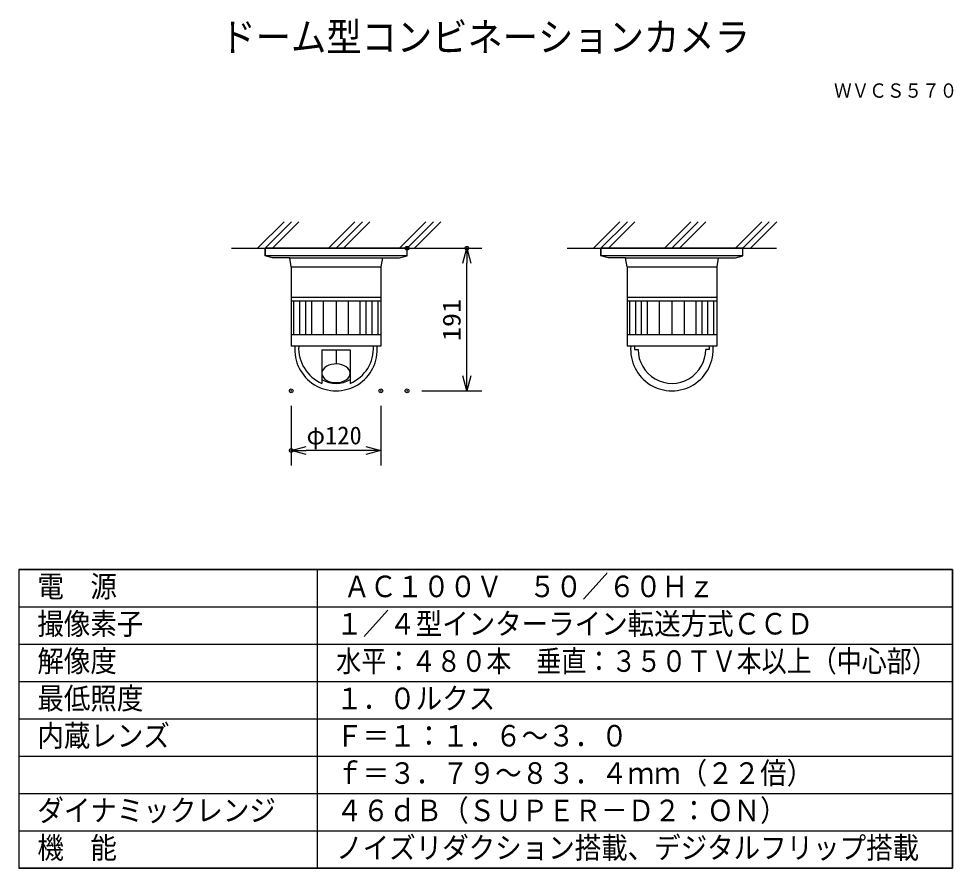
# Model space of a CAD drawing. Units: millimetres on the paper. Extents: x 2 to 127, y -192 to -78.
import ezdxf
from ezdxf.enums import TextEntityAlignment as Align

# ---------------------------------------------------------------- set-up
doc = ezdxf.new("R2010")
doc.units = ezdxf.units.MM
doc.header["$PDMODE"] = 32
doc.header["$PDSIZE"] = 0.5
for name, color, linetype in [('0-0_MOJI1', 2, 'Continuous'), ('0-1_GAIKEI', 7, 'Continuous'), ('0-2_TOUROKU', 3, 'Continuous'), ('0-3_WAKU', 1, 'Continuous')]:
    doc.layers.add(name, color=color, linetype=linetype)
doc.styles.add('ＭＳ ゴシック', font='')
doc.styles.get('ＭＳ ゴシック').set_extended_font_data('MS Gothic')

# ---------------------------------------------------------------- blocks, each defined once
blk = doc.blocks.new('_OPEN30')
at = {"layer": '0-3_WAKU', "color": 7}
blk.add_line((0, 0), (-1, 0), dxfattribs=at)
blk.add_lwpolyline([(-1, 0.2679), (0, 0), (-1, -0.2679)], dxfattribs=at)

msp = doc.modelspace()

# ---------------------------------------------------------------- linework, layer by layer
at = {"layer": '0-1_GAIKEI', "color": 1}
for p, q in [((33.978, -108.557), (37.513, -105.021)), ((34.978, -108.557), (38.513, -105.021)), ((35.978, -108.557), (39.513, -105.021)), ((43.478, -108.557), (47.013, -105.021)), ((44.478, -108.557), (48.013, -105.021)), ((45.478, -108.557), (49.013, -105.021)), ((52.978, -108.557), (56.513, -105.021)), ((53.978, -108.557), (57.513, -105.021)), ((54.978, -108.557), (58.513, -105.021)), ((78.935, -108.557), (82.471, -105.021)), ((79.935, -108.557), (83.471, -105.021)), ((80.935, -108.557), (84.471, -105.021)), ((88.435, -108.557), (91.971, -105.021)), ((89.435, -108.557), (92.971, -105.021)), ((90.435, -108.557), (93.971, -105.021)), ((97.935, -108.557), (101.471, -105.021)), ((98.935, -108.557), (102.471, -105.021)), ((99.935, -108.557), (103.471, -105.021)), ((38.848, -120.157), (38.848, -115.657)), ((39.628, -120.157), (39.628, -115.657)), ((40.428, -120.157), (40.428, -115.657)), ((41.228, -120.157), (41.228, -115.657)), ((42.795, -120.157), (42.795, -115.657)), ((44.478, -115.657), (44.478, -120.157)), ((46.16, -120.157), (46.16, -115.657)), ((47.728, -120.157), (47.728, -115.657)), ((48.528, -120.157), (48.528, -115.657)), ((49.328, -120.157), (49.328, -115.657)), ((50.107, -120.157), (50.107, -115.657)), ((83.806, -120.157), (83.806, -115.657)), ((84.585, -120.157), (84.585, -115.657)), ((85.385, -120.157), (85.385, -115.657)), ((86.185, -120.157), (86.185, -115.657)), ((87.753, -120.157), (87.753, -115.657)), ((89.435, -115.657), (89.435, -120.157)), ((91.118, -120.157), (91.118, -115.657)), ((92.685, -120.157), (92.685, -115.657)), ((93.464, -120.157), (93.464, -115.657)), ((94.264, -120.157), (94.264, -115.657)), ((95.064, -120.157), (95.064, -115.657))]:
    msp.add_line(p, q, dxfattribs=at)
at = {"layer": '0-1_GAIKEI'}
for p, q in [((30.478, -108.557), (58.478, -108.557)), ((53.978, -109.557), (53.978, -108.557)), ((53.978, -109.557), (53.978, -108.557)), ((75.435, -108.557), (103.435, -108.557)), ((98.935, -109.557), (98.935, -108.557)), ((53.978, -109.557), (34.978, -109.557)), ((35.978, -109.857), (34.978, -109.557)), ((38.278, -109.857), (35.978, -109.857)), ((38.278, -109.857), (50.678, -109.857)), ((38.478, -111.057), (38.278, -109.857)), ((50.678, -109.857), (50.478, -111.057)), ((50.678, -109.857), (52.978, -109.857)), ((52.978, -109.857), (53.978, -109.557)), ((98.935, -109.557), (79.935, -109.557)), ((80.935, -109.857), (79.935, -109.557)), ((80.935, -109.857), (79.935, -109.557)), ((83.235, -109.857), (80.935, -109.857)), ((83.235, -109.857), (80.935, -109.857)), ((83.235, -109.857), (95.635, -109.857)), ((83.235, -109.857), (83.435, -109.857)), ((83.435, -111.057), (83.235, -109.857)), ((95.635, -109.857), (97.935, -109.857)), ((95.635, -109.857), (97.935, -109.857)), ((97.935, -109.857), (98.935, -109.557)), ((38.478, -111.057), (50.478, -111.057)), ((38.478, -111.057), (38.478, -121.657)), ((50.478, -111.057), (50.478, -121.657)), ((83.435, -111.057), (95.435, -111.057)), ((83.435, -111.057), (83.435, -121.657)), ((95.435, -111.057), (95.435, -121.657)), ((50.478, -115.157), (38.478, -115.157)), ((50.478, -115.657), (38.478, -115.657)), ((95.435, -115.157), (83.435, -115.157)), ((95.435, -115.657), (83.435, -115.657)), ((50.478, -120.157), (38.478, -120.157)), ((95.435, -120.157), (83.435, -120.157)), ((50.478, -121.657), (38.478, -121.657)), ((42.578, -122.157), (42.578, -126.657)), ((42.578, -122.157), (46.378, -122.157)), ((44.478, -122.157), (44.478, -124.057)), ((46.378, -122.157), (46.378, -126.657)), ((95.435, -121.657), (83.435, -121.657)), ((84.414, -122.135), (84.914, -122.135)), ((94.457, -122.118), (93.957, -122.1))]:
    msp.add_line(p, q, dxfattribs=at)
for points in [[(34.978, -108.557), (53.978, -108.557), (34.978, -108.557)], [(34.978, -108.557), (34.978, -109.557), (34.978, -108.557)], [(98.935, -108.557), (79.935, -108.557), (98.935, -108.557)], [(79.935, -109.557), (79.935, -108.557), (79.935, -109.557)], [(97.935, -109.857), (98.935, -109.557), (98.935, -108.557)], [(95.435, -109.857), (95.635, -109.857), (95.435, -111.057)]]:
    msp.add_lwpolyline(points, dxfattribs=at)
msp.add_lwpolyline([(46.378, -125.307), (46.343, -125.07), (46.241, -124.842), (46.076, -124.631), (45.853, -124.444), (45.58, -124.289), (45.267, -124.17), (44.925, -124.092), (44.568, -124.058), (44.207, -124.07), (43.856, -124.126), (43.528, -124.224), (43.233, -124.362), (42.984, -124.534), (42.789, -124.734), (42.655, -124.955), (42.586, -125.188), (42.586, -125.426), (42.655, -125.659), (42.789, -125.88), (42.984, -126.08), (43.233, -126.252), (43.528, -126.389), (43.856, -126.488), (44.207, -126.544), (44.568, -126.556), (44.925, -126.522), (45.267, -126.444), (45.58, -126.325), (45.853, -126.17), (46.076, -125.983), (46.241, -125.772), (46.343, -125.543)], close=True, dxfattribs=at)
for centre, radius, start, end in [((44.478, -122.135), 5.522, 174.93621, 5.06379), ((44.633, -121.922), 5.162, 177.0583, 246.53953), ((44.346, -121.936), 5.139, 293.288, 3.11418), ((89.435, -122.135), 5.522, 175.02901, 4.97099), ((89.435, -122.135), 5.022, 174.53261, 180), ((89.435, -122.135), 4.522, 180, 0.44665), ((89.435, -122.135), 5.022, 0.20107, 5.46739), ((44.478, -122.909), 3.763, 239.67348, 300.32652)]:
    msp.add_arc(centre, radius, start, end, dxfattribs=at)
at = {"layer": '0-2_TOUROKU'}
for p, q in [((55.978, -108.557), (63.978, -108.557)), ((61.978, -125.657), (61.978, -110.557)), ((55.978, -127.657), (63.978, -127.657)), ((38.478, -129.657), (38.478, -137.657)), ((50.478, -129.657), (50.478, -137.657)), ((48.478, -135.657), (40.478, -135.657))]:
    msp.add_line(p, q, dxfattribs=at)
at = {"layer": '0-3_WAKU', "color": 4}
for p, q in [((127, -151.607), (2, -151.607)), ((2, -151.607), (127, -151.607)), ((2, -151.607), (2, -191.607)), ((2, -151.607), (2, -191.607)), ((42, -191.607), (42, -151.607)), ((2, -191.607), (127, -191.607)), ((127, -191.607), (2, -191.607))]:
    msp.add_line(p, q, dxfattribs=at)
at = {"layer": '0-3_WAKU'}
for p, q in [((2, -156.607), (127, -156.607)), ((2, -156.607), (127, -156.607)), ((2, -161.607), (127, -161.607)), ((2, -161.607), (127, -161.607)), ((2, -166.607), (127, -166.607)), ((2, -166.607), (127, -166.607)), ((2, -171.607), (127, -171.607)), ((2, -171.607), (127, -171.607)), ((2, -176.607), (127, -176.607)), ((2, -176.607), (127, -176.607)), ((2, -181.607), (127, -181.607)), ((2, -186.607), (127, -186.607)), ((2, -186.607), (127, -186.607))]:
    msp.add_line(p, q, dxfattribs=at)
at = {"layer": '0-3_WAKU', "color": 4}
msp.add_lwpolyline([(127, -191.607), (127, -151.607), (127, -191.607)], dxfattribs=at)
at = {"layer": '0-3_WAKU', "color": 7}
for p in [(53.978, -108.557), (61.978, -108.557), (38.478, -127.657), (50.478, -127.657), (53.978, -127.657), (38.478, -135.657)]:
    msp.add_point(p, dxfattribs=at)

# ---------------------------------------------------------------- block references
at = {"layer": '0-2_TOUROKU', "xscale": 2, "yscale": 2}
for p, rotation in [((61.978, -108.557), 90), ((61.978, -127.657), 270), ((38.478, -135.657), 180)]:
    msp.add_blockref('_OPEN30', p, dxfattribs=dict(at, rotation=rotation))
msp.add_blockref('_OPEN30', (50.478, -135.657), dxfattribs=at)

# ---------------------------------------------------------------- texts
at = {"layer": '0-0_MOJI1', "style": 'ＭＳ ゴシック'}
for s, height, width, p in [('ドーム型コンビネーションカメラ', 3.849, 0.9, (29, -83.347)), ('電\u3000源', 2.889, 0.9, (4.5, -156.162)), ('ＡＣ１００Ｖ\u3000５０／６０Ｈｚ', 2.889, 0.9, (45.5, -156.162)), ('撮像素子', 2.889, 0.9, (4.5, -161.162)), ('１／４型インターライン転送方式ＣＣＤ', 2.889, 0.9, (44.5, -161.162)), ('解像度', 2.889, 0.9, (4.5, -166.162)), ('水平：４８０本\u3000垂直：３５０ＴＶ本以上（中心部）', 2.889, 0.85, (44.5, -166.162)), ('最低照度', 2.889, 0.9, (4.5, -171.162)), ('１．０ルクス', 2.889, 0.9, (44.5, -171.162)), ('内蔵レンズ', 2.889, 0.9, (4.5, -176.162)), ('Ｆ＝１：１．６～３．０', 2.889, 0.9, (44.5, -176.162)), ('ｆ＝３．７９～８３．４ｍｍ（２２倍）', 2.889, 0.9, (44.5, -181.162)), ('ダイナミックレンジ', 2.889, 0.9, (4.5, -186.162)), ('４６ｄＢ（ＳＵＰＥＲ－Ｄ２：ＯＮ）', 2.889, 0.9, (44.5, -186.162)), ('機\u3000能', 2.889, 0.9, (4.5, -191.162)), ('ノイズリダクション搭載、デジタルフリップ搭載', 2.889, 0.9, (44.5, -191.162))]:
    msp.add_text(s, height=height, dxfattribs=dict(at, width=width)).set_placement(p, align=Align.BOTTOM_LEFT)
at = {"layer": '0-2_TOUROKU', "color": 1, "style": 'ＭＳ ゴシック', "width": 0.9}
msp.add_text('ＷＶＣＳ５７０', height=1.921, dxfattribs=at).set_placement((111.133, -88.977), align=Align.BOTTOM_LEFT)
at = {"layer": '0-2_TOUROKU', "style": 'ＭＳ ゴシック', "width": 1.15}
msp.add_text('191', height=2.405, rotation=90, dxfattribs=at).set_placement((61.868, -120.994), align=Align.BOTTOM_LEFT)
at = {"layer": '0-2_TOUROKU', "style": 'ＭＳ ゴシック'}
msp.add_text('φ120', height=2.405, dxfattribs=at).set_placement((40.524, -135.547), align=Align.BOTTOM_LEFT)

doc.saveas('drawing.dxf')
